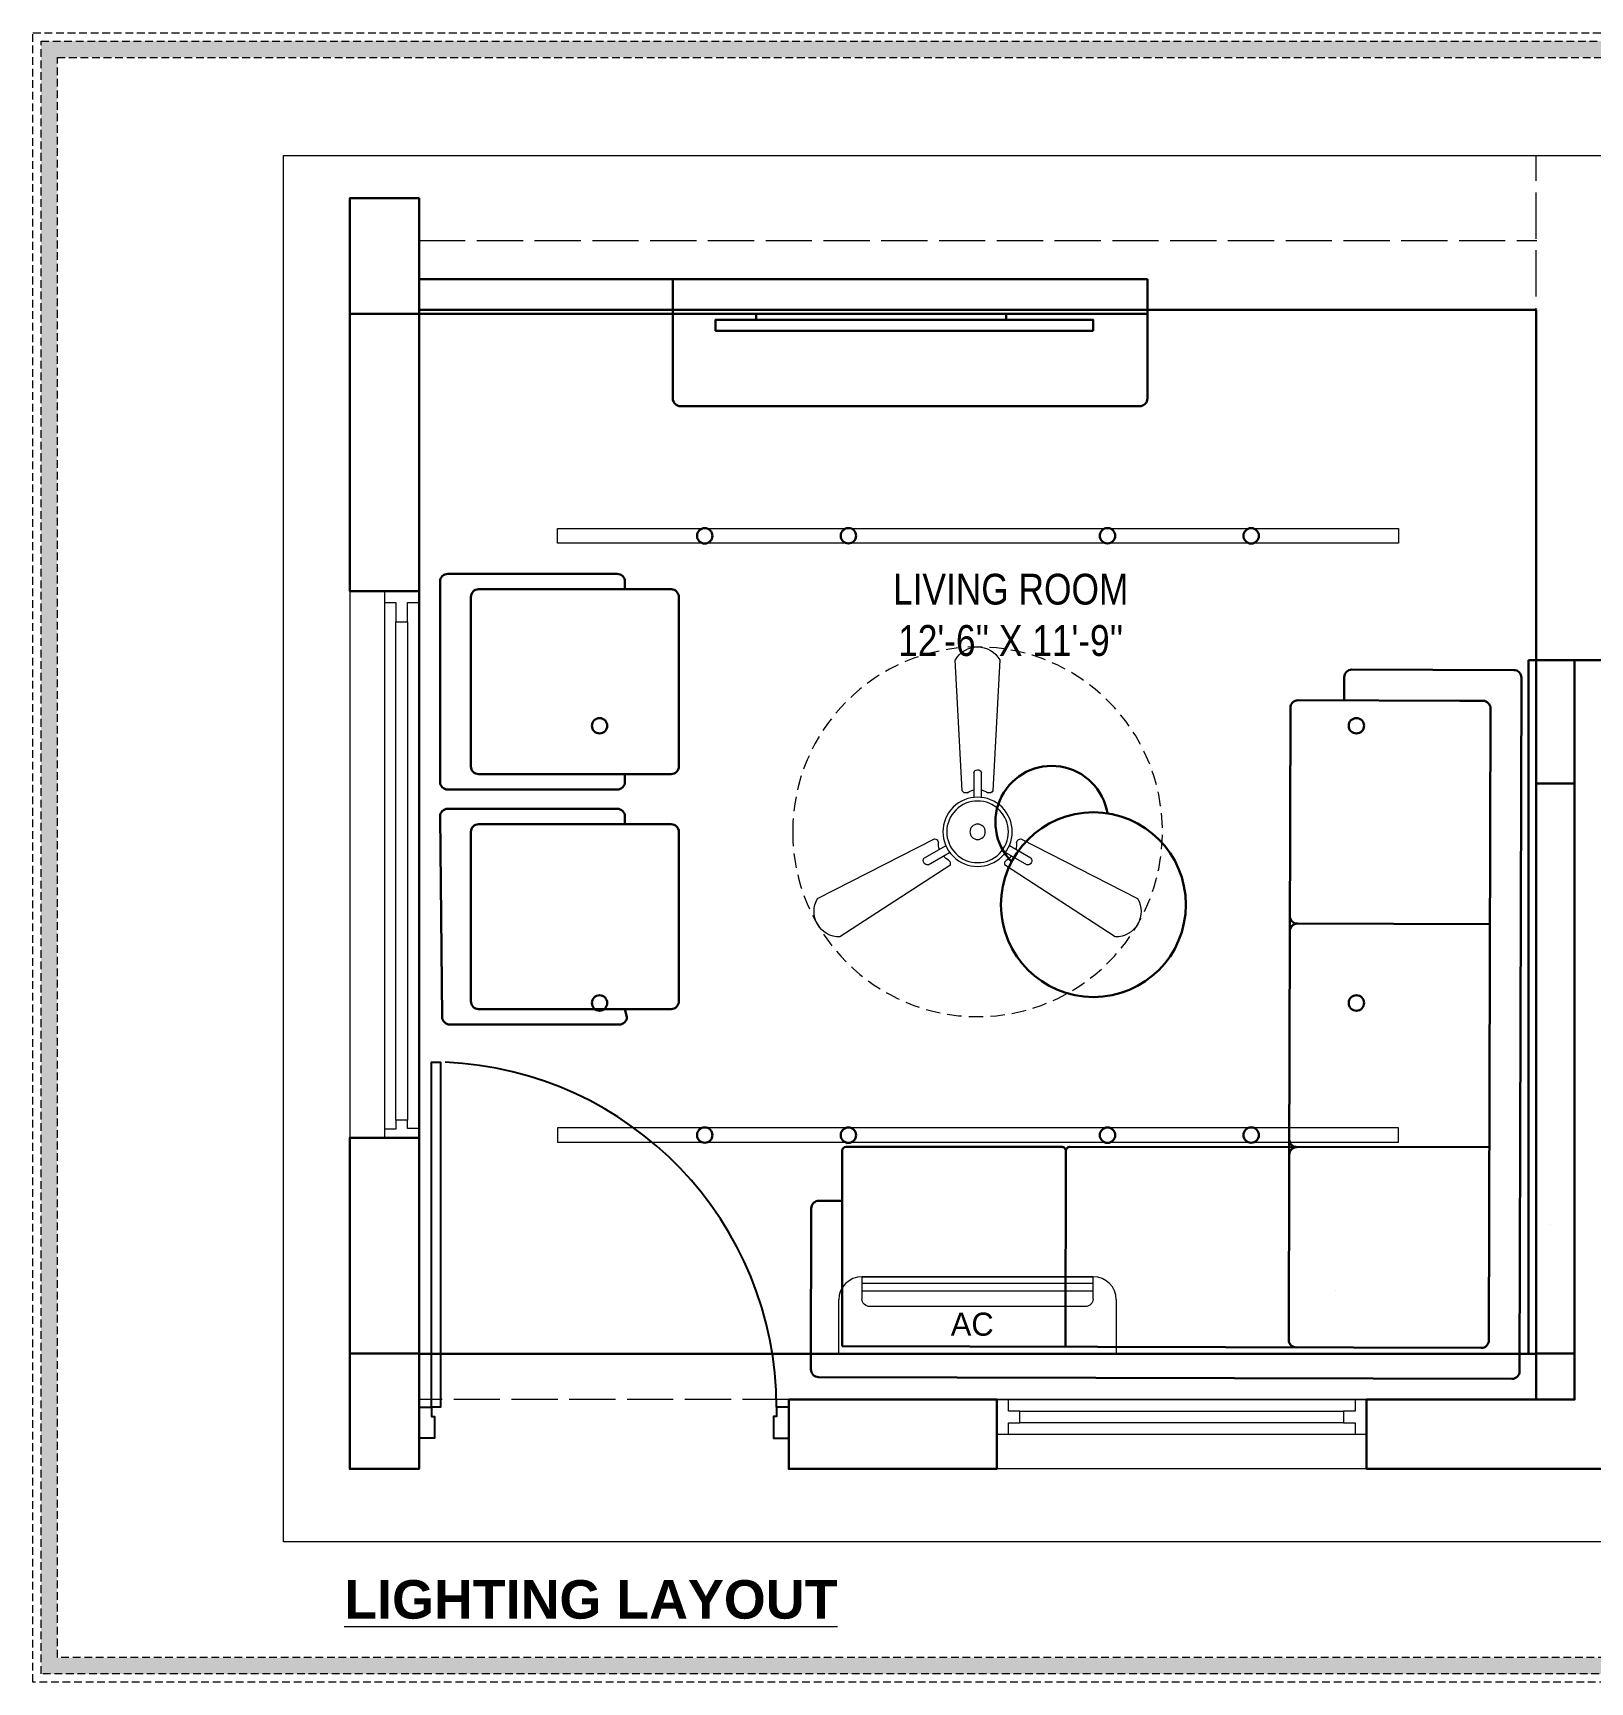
# Model space of a CAD drawing. Header units: millimetres. Extents: x 35877 to 3066687, y -650199 to -40525.
# Drawn here: x 149221.9 to 149424, y -179379.3 to -179165.2 of the extents above; entities that cross this region are included whole.
import ezdxf

# ---------------------------------------------------------------- set-up
doc = ezdxf.new("R2010")
doc.units = ezdxf.units.MM
doc.header["$MEASUREMENT"] = 0
for name, pattern in [('ACAD_ISO02W100', [15, 12, -3]), ('DASHED', [0.75, 0.5, -0.25]), ('DASHEDX2', [1.5, 1, -0.5])]:
    doc.linetypes.add(name, pattern=pattern)
doc.layers.add('AR DOOR', color=40, linetype='Continuous')
doc.layers.add('AR ELE-5', color=134, linetype='Continuous')
for name, color, linetype, lineweight in [('COLUMN', 1, 'Continuous', 30), ('DIM.', 250, 'Continuous', 13), ('dim05', 1, 'Continuous', 13), ('Dimension', 10, 'DASHEDX2', 20), ('el', 7, 'Continuous', 20), ('Electrical', 84, 'Continuous', 30), ('FIRST FLOOR ( TEXT )', 7, 'Continuous', 9), ('FUR', 250, 'Continuous', 0), ('FURNITURE', 32, 'Continuous', 9), ('furniture dimensions', 1, 'DASHED', 0), ('GROUND FLOOR', 7, 'Continuous', 9), ('GROUND FLOOR  ( PLINE )', 251, 'Continuous', 30), ('GROUND FLOOR ( DW_RAIL )', 7, 'Continuous', 9), ('Labelling', 1, 'Continuous', 25), ('Text', 7, 'Continuous', 15)]:
    doc.layers.add(name, color=color, linetype=linetype, lineweight=lineweight)
doc.styles.add('KATHA', font='swissc.ttf')
doc.styles.get("Standard").update_dxf_attribs({"font": 'arial.ttf', "height": 6})
doc.styles.add('TEXT', font='eurr____.ttf')

# ---------------------------------------------------------------- blocks, each defined once
blk = doc.blocks.new('*U20')
for points in [[(0, 0), (0, 1120), (30, 1120), (30, 0)], [(-40, 0), (0, 0), (0, -30), (10, -30), (10, -100), (-40, -100)], [(1160, 0), (1120, 0), (1120, -30), (1110, -30), (1110, -100), (1160, -100)]]:
    blk.add_lwpolyline(points, close=True)
at = {"layer": 'AR ELE-5', "linetype": 'ByBlock', "ltscale": 15}
blk.add_arc((-1.6, -0.7), 1121.6, 0.0347, 87.627, dxfattribs=at)
blk = doc.blocks.new('ac paln')
at = {"layer": 'Electrical', "lineweight": 15}
for p, q in [((389238.69, -37646.36), (389238.69, -37610.34)), ((389238.69, -37610.34), (389245.67, -37610.34)), ((389245.81, -37613.35), (389248.68, -37613.35)), ((389246.82, -37643.35), (389246.82, -37613.35)), ((389247.82, -37643.35), (389247.82, -37613.35)), ((389248.68, -37613.35), (389248.68, -37643.35)), ((389248.68, -37643.35), (389248.68, -37613.35)), ((389244.81, -37642.35), (389244.81, -37614.35)), ((389245.81, -37643.35), (389248.68, -37643.35)), ((389248.68, -37643.35), (389248.68, -37643.35)), ((389245.67, -37646.36), (389238.69, -37646.36))]:
    blk.add_line(p, q, dxfattribs=at)
for centre, start, end in [((389245.67, -37613.35), 0, 90), ((389245.67, -37643.35), 270, 0)]:
    blk.add_arc(centre, 3.01, start, end, dxfattribs=at)
at = {"layer": 'Electrical', "lineweight": 15, "extrusion": (0, 0, -1)}
for centre, start_param, end_param in [((389245.81, -37614.35), -0.785398, 0.785398), ((389245.81, -37642.35), 3.926991, 5.497787)]:
    blk.add_ellipse(centre, major_axis=(-0.71, 0.71), ratio=1, start_param=start_param, end_param=end_param, dxfattribs=at)
at = {"layer": 'Text', "style": 'TEXT'}
blk.add_text('AC', height=3, rotation=270, dxfattribs=at).set_placement((389241.02, -37624.87))
blk = doc.blocks.new('fan')
at = {"layer": 'Electrical', "lineweight": 15, "ltscale": 20}
for p, q in [((3300835.29, -509900.78), (3300836.47, -509923.43)), ((3300841.81, -509923.43), (3300842.99, -509900.78)), ((3300838.47, -509924.57), (3300838.47, -509920.25)), ((3300839.81, -509920.28), (3300839.81, -509924.57)), ((3300831.66, -509931.77), (3300811.45, -509942.07)), ((3300866.83, -509942.07), (3300846.62, -509931.77)), ((3300829.93, -509935.08), (3300833.64, -509932.93)), ((3300834.31, -509934.09), (3300830.57, -509936.25)), ((3300847.68, -509936.23), (3300843.97, -509934.09)), ((3300844.64, -509932.93), (3300848.38, -509935.09)), ((3300815.3, -509948.74), (3300834.33, -509936.39)), ((3300843.95, -509936.39), (3300862.98, -509948.74))]:
    blk.add_line(p, q, dxfattribs=at)
at = {"layer": 'Electrical', "linetype": 'DASHED', "lineweight": 15, "ltscale": 5}
blk.add_circle((3300839.14, -509930.53), 32, dxfattribs=at)
at = {"layer": 'Electrical', "lineweight": 15, "ltscale": 20}
for centre, major_axis, start_param, end_param in [((3300839.14, -509902.94), (3.12, 3.12), -0.272136, 1.842967), ((3300839.13, -509920.5), (0.501, 0.501), -0.465536, 1.983618), ((3300839.14, -509926.42), (2.27, -2.27), 2.565057, 2.951308), ((3300839.14, -509926.42), (2.27, 2.27), 0.19032, 0.57657), ((3300839.14, -509930.53), (4.24, -4.24), 3.14161, 9.424795), ((3300839.14, -509930.53), (3.77, -3.77), 1.749190548672175e-05, 6.283202799085073), ((3300837.1, -509923.08), (0.51, 0.51), 2.863014, 4.257784), ((3300841.18, -509923.08), (0.51, -0.51), 5.167028, 6.561799), ((3300831.67, -509932.49), (0.51, -0.51), 0.978238, 2.373008), ((3300839.14, -509930.53), (0.943, 0.943), 1.570814, 7.853999), ((3300846.61, -509932.49), (0.51, -0.51), 2.339416, 3.734186), ((3300835.59, -509932.58), (2.27, -2.27), 3.855511, 4.241762), ((3300842.69, -509932.58), (2.27, 2.27), 5.183051, 5.569301), ((3300830.46, -509935.55), (0.501, -0.501), 3.199655, 5.648809), ((3300835.59, -509932.58), (2.27, -2.27), 4.659452, 5.045703), ((3300833.71, -509936.02), (0.51, 0.51), -1.325776, 0.068994), ((3300844.57, -509936.02), (0.51, -0.51), 3.072633, 4.467404), ((3300842.69, -509932.58), (2.27, 2.27), 4.37911, 4.765361), ((3300847.83, -509935.54), (0.501, 0.501), 3.723254, 6.172408), ((3300815.25, -509944.32), (3.12, -3.12), 3.393055, 5.508159), ((3300863.03, -509944.32), (3.12, -3.12), 5.48745, 7.602554)]:
    blk.add_ellipse(centre, major_axis=major_axis, ratio=1, start_param=start_param, end_param=end_param, dxfattribs=at)

msp = doc.modelspace()

# ---------------------------------------------------------------- hatches: boundary and pattern name
at = {"layer": 'Dimension', "true_color": 0xd39e00, "transparency": 33554687}
h = msp.add_hatch(color=42, dxfattribs=at)
h.paths.add_polyline_path([(149222.931, -179166.23), (149222.931, -179378.257), (149524.158, -179378.257), (149524.158, -179166.23)])
h.paths.add_polyline_path([(149225.045, -179168.344), (149522.044, -179168.344), (149522.044, -179376.142), (149225.045, -179376.142)], flags=16)

# ---------------------------------------------------------------- linework, layer by layer
at = {"color": 9, "lineweight": 30, "true_color": 0xc7c8ca, "transparency": 33554687, "elevation": -0.005}
for points in [[(149359.487, -179203.85), (149359.487, -179202.403), (149310.487, -179202.403), (149310.487, -179203.85)], [(149359.487, -179203.85), (149359.487, -179202.403), (149310.487, -179202.403), (149310.487, -179203.85)], [(149348.205, -179202.403), (149348.205, -179201.637), (149315.768, -179201.637), (149315.768, -179202.403)], [(149348.205, -179202.403), (149348.205, -179201.637), (149315.768, -179201.637), (149315.768, -179202.403)]]:
    msp.add_lwpolyline(points, close=True, dxfattribs=at)
at = {"layer": 'COLUMN', "transparency": 33554687, "elevation": -0.005}
for points in [[(149262.987, -179186.637), (149271.987, -179186.637), (149271.987, -179201.637), (149262.987, -179201.637)], [(149262.987, -179336.637), (149271.987, -179336.637), (149271.987, -179351.637), (149262.987, -179351.637)]]:
    msp.add_lwpolyline(points, close=True, dxfattribs=at)
at = {"layer": 'Dimension', "color": 42, "true_color": 0xd39e00, "transparency": 33554687, "elevation": 0.238}
for points in [[(149221.874, -179165.173), (149525.215, -179165.173), (149525.215, -179379.314), (149221.874, -179379.314)], [(149222.931, -179166.23), (149524.158, -179166.23), (149524.158, -179378.257), (149222.931, -179378.257)], [(149225.045, -179168.344), (149522.044, -179168.344), (149522.044, -179376.142), (149225.045, -179376.142)]]:
    msp.add_lwpolyline(points, close=True, dxfattribs=at)
at = {"layer": 'FUR', "transparency": 33554687}
msp.add_line((149418.855, -179319.949, -0.005), (149418.855, -179319.949, -0.005), dxfattribs=at)
msp.add_line((149418.855, -179319.949, -0.005), (149418.855, -179319.949, -0.005), dxfattribs=at)
at = {"layer": 'FUR', "color": 9, "lineweight": 30, "true_color": 0xc7c8ca, "transparency": 33554687}
msp.add_line((149390.891, -179328.495, -0.005), (149390.891, -179328.495, -0.005), dxfattribs=at)
at = {"layer": 'FURNITURE', "color": 9, "lineweight": 30, "true_color": 0xc7c8ca, "transparency": 33554687}
for p, q in [((149275.714, -179235.418, -0.005), (149297.714, -179235.418, -0.005)), ((149274.714, -179262.418, -0.005), (149274.714, -179236.418, -0.005)), ((149279.714, -179237.418, -0.005), (149304.714, -179237.418, -0.005)), ((149298.714, -179236.418, -0.005), (149298.714, -179237.418, -0.005)), ((149278.714, -179260.418, -0.005), (149278.714, -179238.418, -0.005)), ((149305.714, -179238.418, -0.005), (149305.714, -179260.418, -0.005)), ((149393.089, -179247.847, -0.005), (149414.088, -179247.901, -0.005)), ((149416.987, -179246.637, -0.005), (149415.987, -179246.637, -0.005)), ((149415.987, -179246.637, -0.005), (149415.987, -179336.638, -0.005)), ((149392.086, -179248.844, -0.005), (149392.078, -179251.844, -0.005)), ((149415.086, -179248.904, -0.005), (149414.851, -179338.948, -0.005)), ((149407.078, -179251.883, -0.005), (149386.091, -179251.826, -0.005)), ((149410.078, -179251.891, -0.005), (149407.078, -179251.883, -0.005)), ((149385.019, -179282.823, -0.005), (149385.089, -179252.823, -0.005)), ((149411.076, -179252.893, -0.005), (149410.861, -179334.938, -0.005)), ((149279.714, -179261.418, -0.005), (149282.714, -179261.418, -0.005)), ((149282.714, -179261.418, -0.005), (149304.714, -179261.418, -0.005)), ((149298.714, -179262.418, -0.005), (149298.714, -179261.418, -0.005)), ((149297.714, -179263.418, -0.005), (149275.714, -179263.418, -0.005)), ((149274.978, -179292.936, -0.005), (149274.714, -179266.918, -0.005)), ((149275.714, -179265.918, -0.005), (149297.714, -179265.918, -0.005)), ((149298.714, -179266.918, -0.005), (149298.714, -179267.918, -0.005)), ((149278.714, -179290.918, -0.005), (149278.714, -179268.918, -0.005)), ((149279.714, -179267.918, -0.005), (149304.714, -179267.918, -0.005)), ((149305.714, -179268.918, -0.005), (149305.714, -179290.918, -0.005)), ((149385.014, -179281.831, -0.005), (149384.944, -179311.812, -0.005)), ((149386.016, -179280.834, -0.005), (149411.003, -179280.901, -0.005)), ((149279.714, -179291.918, -0.005), (149282.714, -179291.918, -0.005)), ((149282.714, -179291.918, -0.005), (149304.714, -179291.918, -0.005)), ((149298.978, -179292.936, -0.005), (149298.714, -179291.918, -0.005)), ((149297.978, -179293.936, -0.005), (149275.978, -179293.936, -0.005)), ((149326.927, -179310.311, -0.005), (149326.927, -179335.714, -0.005)), ((149327.428, -179309.813, -0.005), (149355.497, -179309.832, -0.005)), ((149355.885, -179335.791, -0.005), (149355.953, -179310.327, -0.005)), ((149356.452, -179309.833, -0.005), (149410.923, -179309.871, -0.005)), ((149384.874, -179334.868, -0.005), (149384.944, -179311.812, -0.005)), ((149326.908, -179316.819, -0.005), (149323.908, -179316.811, -0.005)), ((149322.851, -179338.703, -0.005), (149322.905, -179317.809, -0.005)), ((149409.859, -179335.936, -0.005), (149326.927, -179335.714, -0.005)), ((149271.989, -179342.637, -0.005), (149271.987, -179336.655, -0.005)), ((149271.987, -179336.676, -0.005), (149416.987, -179336.676, -0.005)), ((149413.848, -179339.946, -0.005), (149323.848, -179339.706, -0.005))]:
    msp.add_line(p, q, dxfattribs=at)
at = {"layer": 'FURNITURE', "color": 18, "lineweight": 0, "true_color": 0x000000, "transparency": 33554687}
msp.add_lwpolyline([(149254.393, -179181.079), (149442.773, -179181.079), (149442.773, -179361.118), (149254.393, -179361.118)], close=True, dxfattribs=at)
at = {"layer": 'FURNITURE', "color": 9, "lineweight": 30, "true_color": 0xc7c8ca, "transparency": 33554687, "elevation": -0.005}
msp.add_lwpolyline([(149366.53, -179197.137), (149304.93, -179197.137), (149304.93, -179201.637), (149366.53, -179201.637)], close=True, dxfattribs=at)
msp.add_lwpolyline([(149366.53, -179212.637), (149366.53, -179201.637), (149304.93, -179201.637), (149304.93, -179212.637, 0.4142136), (149305.93, -179213.637), (149365.53, -179213.637, 0.4142136)], format="xyb", close=True, dxfattribs=at)
at = {"layer": 'FURNITURE', "color": 1, "lineweight": 0, "transparency": 33554687, "elevation": -0.005}
msp.add_lwpolyline([(149289.968, -179229.537), (149399.111, -179229.537), (149399.111, -179231.413), (149289.968, -179231.413)], close=True, dxfattribs=at)
at = {"layer": 'FURNITURE', "color": 1, "lineweight": 0, "transparency": 33554687}
msp.add_lwpolyline([(149289.968, -179309.227), (149399.111, -179309.227), (149399.111, -179307.352), (149289.968, -179307.352)], close=True, dxfattribs=at)
at = {"layer": 'FURNITURE', "color": 240, "lineweight": 30, "true_color": 0xed1f24, "transparency": 33554687}
for centre in [(149309.073, -179230.475, -0.005), (149327.721, -179230.462, -0.005), (149361.358, -179230.462, -0.005), (149380.006, -179230.475, -0.005), (149295.419, -179255.137, -0.005), (149393.66, -179255.137, -0.005), (149295.419, -179291.137, -0.005), (149393.66, -179291.137, -0.005), (149309.073, -179308.289), (149327.721, -179308.303), (149361.358, -179308.303), (149380.006, -179308.289)]:
    msp.add_circle(centre, 1, dxfattribs=at)
at = {"layer": 'FURNITURE', "color": 9, "lineweight": 30, "true_color": 0xc7c8ca, "transparency": 33554687}
msp.add_circle((149359.521, -179278.37, 0.064), 12, dxfattribs=at)
for centre, radius, start, end in [((149275.714, -179236.418, -0.005), 1, 90, 180), ((149297.714, -179236.418, -0.005), 1, 0, 90), ((149279.714, -179238.418, -0.005), 1, 90, 180), ((149304.714, -179238.418, -0.005), 1, 0, 90), ((149393.086, -179248.847, -0.005), 1, 89.852, 179.852), ((149414.086, -179248.901, -0.005), 1, 359.852, 89.852), ((149386.089, -179252.826, -0.005), 1, 89.852, 179.852), ((149410.076, -179252.891, -0.005), 1, 359.852, 89.852), ((149279.714, -179260.418, -0.005), 1, 180, 270), ((149304.714, -179260.418, -0.005), 1, 270, 0), ((149354.112, -179267.658, 0.064), 7.313, 9.04978, 224.53227), ((149275.714, -179262.418, -0.005), 1, 180, 270), ((149297.714, -179262.418, -0.005), 1, 270, 0), ((149275.714, -179266.918, -0.005), 1, 90, 180), ((149297.714, -179266.918, -0.005), 1, 0, 90), ((149279.714, -179268.918, -0.005), 1, 90, 180), ((149304.714, -179268.918, -0.005), 1, 0, 90), ((149386.019, -179279.834, -0.005), 1, 179.852, 269.852), ((149386.014, -179281.834, -0.005), 1, 89.852, 179.852), ((149279.714, -179290.918, -0.005), 1, 180, 270), ((149304.714, -179290.918, -0.005), 1, 270, 0), ((149275.978, -179292.936, -0.005), 1, 180, 270), ((149297.978, -179292.936, -0.005), 1, 270, 0), ((149327.427, -179310.313, -0.005), 0.5, 89.852, 179.852), ((149355.453, -179310.331, -0.005), 0.5, 359.852, 89.852), ((149356.453, -179310.333, -0.005), 0.5, 89.852, 179.852), ((149385.939, -179310.854, -0.005), 1, 89.852, 179.852), ((149385.944, -179308.854, -0.005), 1, 179.852, 269.852), ((149323.905, -179317.811, -0.005), 1, 89.852, 179.852), ((149385.874, -179334.871, -0.005), 1, 179.852, 269.852), ((149385.874, -179334.871, -0.005), 1, 179.852, 269.852), ((149409.861, -179334.936, -0.005), 1, 269.852, 359.852), ((149323.851, -179338.706, -0.005), 1, 179.852, 269.852), ((149413.851, -179338.946, -0.005), 1, 269.852, 359.852)]:
    msp.add_arc(centre, radius, start, end, dxfattribs=at)
at = {"layer": 'furniture dimensions', "color": 9, "linetype": 'Continuous', "lineweight": 30, "true_color": 0xc7c8ca, "transparency": 33554687}
for p, q in [((149271.987, -179336.676, -0.005), (149271.987, -179201.137, -0.005)), ((149416.987, -179201.137, -0.005), (149271.987, -179201.137, -0.005)), ((149416.987, -179201.137, -0.005), (149416.987, -179336.676, -0.005)), ((149416.987, -179336.676, -0.005), (149271.987, -179336.676, -0.005))]:
    msp.add_line(p, q, dxfattribs=at)
at = {"layer": 'GROUND FLOOR', "transparency": 33554687}
for p, q in [((149304.93, -179197.137, -0.005), (149271.987, -179197.137, -0.005)), ((149304.93, -179197.137, -0.005), (149304.93, -179201.637, -0.005)), ((149271.987, -179201.637, -0.005), (149271.987, -179351.637, -0.005)), ((149304.93, -179201.637, -0.005), (149271.987, -179201.637, -0.005)), ((149271.987, -179201.637, -0.005), (149271.987, -179351.637, -0.005)), ((149331.987, -179201.637, -0.005), (149271.987, -179201.637, -0.005)), ((149262.987, -179237.637, -0.005), (149262.987, -179308.637, -0.005)), ((149271.987, -179237.637, -0.005), (149262.987, -179237.637, -0.005)), ((149271.987, -179308.637, -0.005), (149262.987, -179308.637, -0.005)), ((149421.987, -179342.637, -0.005), (149319.987, -179342.637, -0.005)), ((149319.987, -179342.637, -0.005), (149319.987, -179351.637, -0.005))]:
    msp.add_line(p, q, dxfattribs=at)
at = {"layer": 'GROUND FLOOR  ( PLINE )', "transparency": 33554687, "elevation": -0.005}
for points in [[(149271.987, -179201.637), (149304.93, -179201.637), (149304.93, -179197.137), (149271.987, -179197.137), (149271.987, -179186.637), (149262.987, -179186.637), (149262.987, -179237.637), (149271.987, -179237.637)], [(149271.987, -179308.637), (149262.987, -179308.637), (149262.987, -179351.637), (149271.987, -179351.637)], [(149319.987, -179342.637), (149346.987, -179342.637), (149346.987, -179351.637), (149319.987, -179351.637)]]:
    msp.add_lwpolyline(points, close=True, dxfattribs=at)
msp.add_lwpolyline([(149442.773, -179264.637), (149426.487, -179264.637), (149426.487, -179246.637), (149421.987, -179246.637), (149421.987, -179342.637), (149394.987, -179342.637), (149394.987, -179351.637), (149426.487, -179351.637)], dxfattribs=at)
at = {"layer": 'GROUND FLOOR ( DW_RAIL )', "transparency": 33554687, "elevation": -0.005}
for points in [[(149271.987, -179308.637), (149271.987, -179307.44), (149270.487, -179307.44), (149270.487, -179306.373), (149268.987, -179306.373), (149268.987, -179241.637), (149270.487, -179241.637), (149270.487, -179239.137), (149271.987, -179239.137), (149271.987, -179237.637), (149267.487, -179237.637), (149267.487, -179239.137), (149268.987, -179239.137), (149268.987, -179241.637), (149270.487, -179241.637), (149270.487, -179306.373), (149268.987, -179306.373), (149268.987, -179307.509), (149267.487, -179307.509), (149267.487, -179308.637), (149271.987, -179308.637), (149271.987, -179237.637), (149267.487, -179237.637), (149267.487, -179308.637)], [(149346.987, -179342.637), (149394.987, -179342.637), (149394.987, -179351.637), (149346.987, -179351.637)], [(149394.987, -179342.637), (149393.487, -179342.637), (149393.487, -179344.137), (149391.987, -179344.137), (149391.987, -179345.637), (149349.987, -179345.637), (149349.987, -179344.137), (149348.487, -179344.137), (149348.487, -179342.637), (149346.987, -179342.637), (149346.987, -179347.137), (149348.487, -179347.137), (149348.487, -179345.637), (149349.987, -179345.637), (149349.987, -179344.137), (149391.987, -179344.137), (149391.987, -179345.637), (149393.487, -179345.637), (149393.487, -179347.137), (149394.987, -179347.137), (149394.987, -179342.637), (149346.987, -179342.637), (149346.987, -179347.137), (149394.987, -179347.137)]]:
    msp.add_lwpolyline(points, close=True, dxfattribs=at)
at = {"layer": 'Labelling', "color": 251, "linetype": 'ACAD_ISO02W100', "lineweight": 0, "ltscale": 0.5, "true_color": 0x636466, "transparency": 33554687}
for p, q in [((149416.987, -179341.887, -0.005), (149416.987, -179181.079, -0.005)), ((149271.987, -179192.137, -0.005), (149417.104, -179192.137, -0.005)), ((149271.987, -179201.137, -0.005), (149416.987, -179201.137, -0.005)), ((149271.987, -179201.137, -0.005), (149416.987, -179201.137, -0.005)), ((149319.987, -179342.637, -0.005), (149271.987, -179342.637, -0.005))]:
    msp.add_line(p, q, dxfattribs=at)
at = {"layer": 'Labelling', "lineweight": 30, "ltscale": 10, "transparency": 33554687, "elevation": -0.005}
for points in [[(149416.987, -179246.637), (149421.987, -179246.637), (149421.987, -179262.637), (149416.987, -179262.637)], [(149416.987, -179336.637), (149421.987, -179336.637), (149421.987, -179342.637), (149416.987, -179342.637)]]:
    msp.add_lwpolyline(points, close=True, dxfattribs=at)

# ---------------------------------------------------------------- block references
at = {"layer": 'AR DOOR', "linetype": 'ByBlock', "lineweight": -2, "transparency": 33554687, "extrusion": (0, 0, -1), "xscale": -0.04000000000002399, "yscale": 0.04000000000002399, "zscale": -0.04000000000002399}
msp.add_blockref('*U20', (-149273.587, -179343.637, 0.005), dxfattribs=at)
at = {"layer": 'dim05', "color": 1, "lineweight": 35, "transparency": 33554687, "xscale": -0.7500069902881101, "yscale": 0.7500069902881101, "zscale": 0.7500069902881101}
msp.add_blockref('fan', (2624996.916, 203182.554, -0.005), dxfattribs=at)
at = {"layer": 'el', "color": 18, "true_color": 0x000000, "transparency": 33554687, "rotation": 90}
msp.add_blockref('ac paln', (111716.137, -568575.364, -0.005), dxfattribs=at)

# ---------------------------------------------------------------- texts
at = {"layer": 'DIM.', "color": 1, "transparency": 33554687, "insert": (149262.28, -179366.084, 0.307), "char_height": 5, "attachment_point": 1}
msp.add_mtext_dynamic_manual_height_columns('{\\fArial|b1|i0|c0|p34;\\LLIGHTING LAYOUT}', width=111.55884, gutter_width=1, heights=[0], dxfattribs=at)
at = {"layer": 'FIRST FLOOR ( TEXT )', "transparency": 33554687, "insert": (149348.786, -179240.76, -0.005), "char_height": 4, "attachment_point": 5, "style": 'KATHA'}
msp.add_mtext("LIVING ROOM\\P12'-6'' X 11'-9''", dxfattribs=at)

doc.saveas('drawing.dxf')
